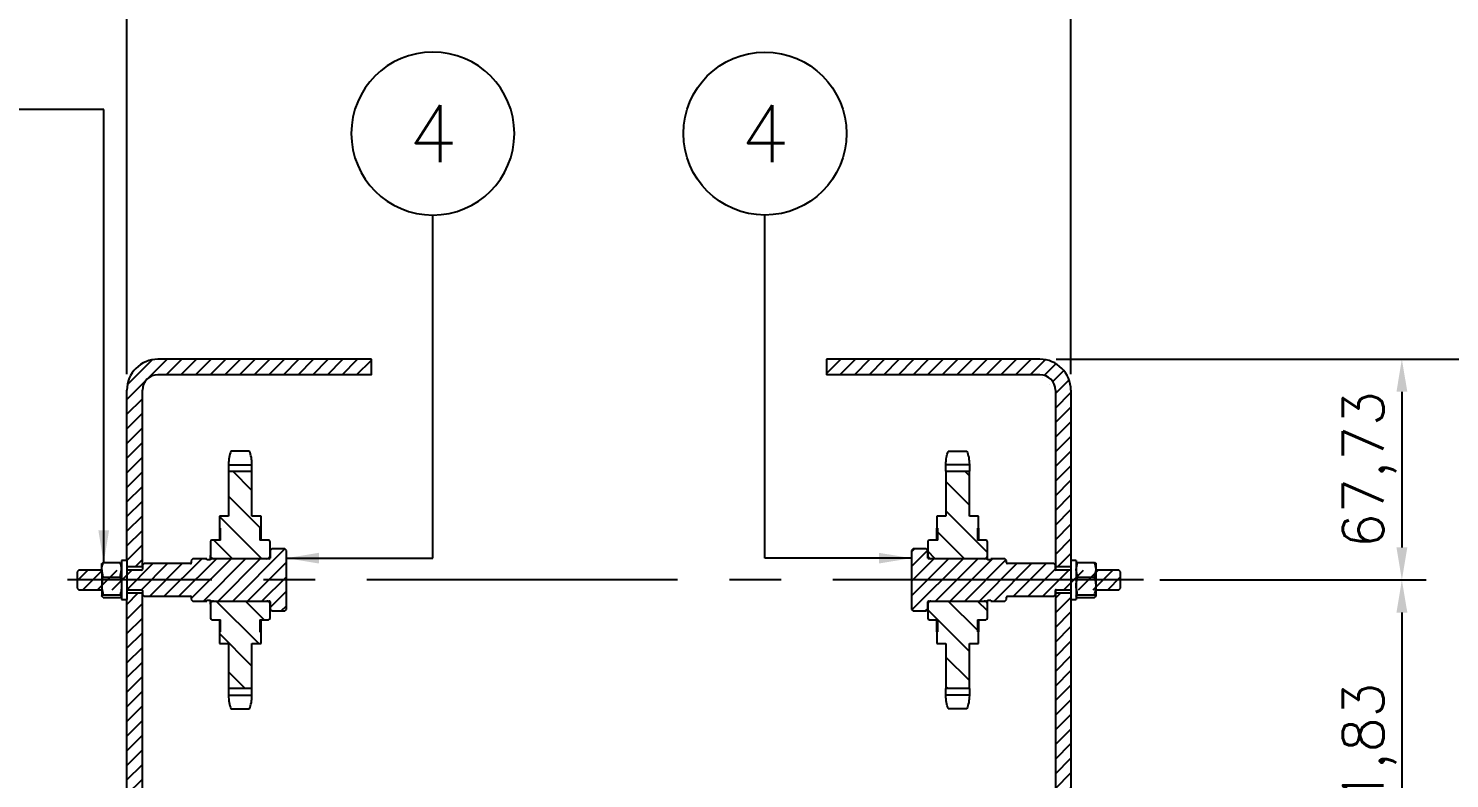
# Model space of a CAD drawing. Header units: metres. Extents: x 0 to 21025, y 0 to 14850.
# Drawn here: x 17461 to 19640, y 12447 to 13598 of the extents above; entities that cross this region are included whole.
import ezdxf
from ezdxf.enums import TextEntityAlignment as Align

# ---------------------------------------------------------------- set-up
doc = ezdxf.new("R2010")
doc.units = ezdxf.units.M
doc.header["$LTSCALE"] = 25
doc.linetypes.add('CENTER2', pattern=[28.575, 19.05, -3.175, 3.175, -3.175])
for name, color, linetype in [('18_COTAS', 7, 'Continuous'), ('GSB', 7, 'Continuous'), ('SC1', 7, 'CENTER2'), ('SDM', 7, 'Continuous'), ('SHA', 7, 'Continuous'), ('SL4', 4, 'Continuous')]:
    doc.layers.add(name, color=color, linetype=linetype)
doc.styles.add('R140', font='simplex.shx', dxfattribs={"height": 3.5})
doc.styles.add('ROMANS', font='ROMANS.SHX')
doc.dimstyles.new('25___1-25', dxfattribs={"dimscale": 25, "dimtxt": 2.5, "dimasz": 2, "dimexe": 1.5, "dimexo": 1, "dimgap": 0.5, "dimtad": 1, "dimzin": 12, "dimtxsty": 'ROMANS', "dimcen": 0, "dimclrd": 256, "dimclre": 256, "dimclrt": 3, "dimazin": 3, "dimtfac": 1, "dimtmove": 0, "dimatfit": 0, "dimfxl": 1, "dimlwd": -1, "dimlwe": -1, "dimarcsym": 0})
doc.dimstyles.new('25___1-5', dxfattribs={"dimscale": 25, "dimtxt": 2.5, "dimasz": 2, "dimexe": 1.5, "dimexo": 1, "dimgap": 0.5, "dimtad": 1, "dimlfac": 0.2, "dimzin": 12, "dimtxsty": 'ROMANS', "dimcen": 0, "dimclrd": 256, "dimclre": 256, "dimclrt": 3, "dimazin": 3, "dimtfac": 1, "dimtmove": 0, "dimatfit": 0, "dimfxl": 1, "dimlwd": -1, "dimlwe": -1, "dimarcsym": 0})
pattern_1 = [(45, (1327.992, 0), (-11.22532, 11.22532), [])]
pattern_2 = [(135, (1327.992, 0), (-22.45064, -22.45064), [])]

# ---------------------------------------------------------------- blocks, each defined once
blk = doc.blocks.new('*D26')
at = {"layer": '18_COTAS', "transparency": 16777216}
for p, q in [((17612.2, 13068.1), (17612.2, 13682.1)), ((19059.9, 13068.1), (19059.9, 13682.1)), ((17662.2, 13644.6), (19009.9, 13644.6))]:
    blk.add_line(p, q, dxfattribs=at)
for points in [[(17662.2, 13653), (17662.2, 13636.3), (17612.2, 13644.6)], [(19009.9, 13653), (19009.9, 13636.3), (19059.9, 13644.6)]]:
    blk.add_solid(points, dxfattribs=at)
at = {"layer": 'Defpoints', "color": 0, "transparency": 16777216}
for p in [(19059.9, 13644.6), (17612.2, 13043.1), (19059.9, 13043.1)]:
    blk.add_point(p, dxfattribs=at)
at = {"layer": '18_COTAS', "color": 3, "transparency": 16777216, "insert": (18336.1, 13694.3), "char_height": 62.5, "attachment_point": 5, "style": 'ROMANS'}
blk.add_mtext('289,53', dxfattribs=at)
blk = doc.blocks.new('*D27')
at = {"layer": '18_COTAS', "transparency": 16777216}
for p, q in [((19037.3, 13090.8), (19909.5, 13090.8)), ((19872, 13040.8), (19872, 11920.8)), ((19021.1, 11870.8), (19909.5, 11870.8))]:
    blk.add_line(p, q, dxfattribs=at)
for points in [[(19863.6, 13040.8), (19880.3, 13040.8), (19872, 13090.8)], [(19863.6, 11920.8), (19880.3, 11920.8), (19872, 11870.8)]]:
    blk.add_solid(points, dxfattribs=at)
at = {"layer": 'Defpoints', "color": 0, "transparency": 16777216}
for p in [(19012.3, 13090.8), (18996.1, 11870.8), (19872, 11870.8)]:
    blk.add_point(p, dxfattribs=at)
at = {"layer": '18_COTAS', "color": 3, "transparency": 16777216, "insert": (19828.2, 12480.8), "char_height": 62.5, "attachment_point": 5, "rotation": 90, "style": 'ROMANS'}
blk.add_mtext('244', dxfattribs=at)
blk = doc.blocks.new('*D28')
at = {"layer": '18_COTAS', "transparency": 16777216}
for p, q in [((19037.3, 13090.8), (19604.8, 13090.8)), ((19567.3, 13040.8), (19567.3, 12802.1)), ((19196.1, 12752.1), (19604.8, 12752.1))]:
    blk.add_line(p, q, dxfattribs=at)
for points in [[(19559, 13040.8), (19575.7, 13040.8), (19567.3, 13090.8)], [(19559, 12802.1), (19575.7, 12802.1), (19567.3, 12752.1)]]:
    blk.add_solid(points, dxfattribs=at)
at = {"layer": 'Defpoints', "color": 0, "transparency": 16777216}
for p in [(19012.3, 13090.8), (19171.1, 12752.1), (19567.3, 12752.1)]:
    blk.add_point(p, dxfattribs=at)
at = {"layer": '18_COTAS', "color": 3, "transparency": 16777216, "insert": (19517.6, 12921.4), "char_height": 62.5, "attachment_point": 5, "rotation": 90, "style": 'ROMANS'}
blk.add_mtext('67,73', dxfattribs=at)
blk = doc.blocks.new('*D29')
at = {"layer": '18_COTAS', "transparency": 16777216}
for p, q in [((19196.1, 12752.1), (19604.8, 12752.1)), ((19567.3, 12702.1), (19567.3, 12193)), ((19196.1, 12143), (19604.8, 12143))]:
    blk.add_line(p, q, dxfattribs=at)
for points in [[(19559, 12702.1), (19575.7, 12702.1), (19567.3, 12752.1)], [(19559, 12193), (19575.7, 12193), (19567.3, 12143)]]:
    blk.add_solid(points, dxfattribs=at)
at = {"layer": 'Defpoints', "color": 0, "transparency": 16777216}
for p in [(19171.1, 12752.1), (19171.1, 12143), (19567.3, 12143)]:
    blk.add_point(p, dxfattribs=at)
at = {"layer": '18_COTAS', "color": 3, "transparency": 16777216, "insert": (19517.6, 12447.5), "char_height": 62.5, "attachment_point": 5, "rotation": 90, "style": 'ROMANS'}
blk.add_mtext('121,83', dxfattribs=at)
blk = doc.blocks.new('INDICACAO_EIXO')
at = {"layer": 'GSB', "color": 3}
blk.add_circle((0, 0), 5, dxfattribs=at)

msp = doc.modelspace()

# ---------------------------------------------------------------- hatches: boundary and pattern name
at = {"layer": 'SHA'}
h = msp.add_hatch(dxfattribs=at)
h.set_pattern_fill('ANSI31', color=256, scale=5, style=0)
h.set_pattern_definition(pattern_1)
edge = h.paths.add_edge_path(flags=0)
edge.add_line((17659.853, 13066.941), (17987.228, 13066.941))
edge.add_line((17987.228, 13066.941), (17987.228, 13090.753))
edge.add_line((17987.228, 13090.753), (17659.853, 13090.753))
edge.add_arc((17659.853, 13043.128), 47.625, 90, 180)
edge.add_line((17612.228, 13043.128), (17612.228, 12772.103))
edge.add_line((17612.228, 12772.103), (17636.041, 12772.103))
edge.add_line((17636.041, 12772.103), (17636.041, 13043.128))
edge.add_arc((17659.853, 13043.128), 23.812, 90, 180, ccw=False)
h = msp.add_hatch(dxfattribs=at)
h.set_pattern_fill('ANSI31', color=256, scale=5, style=0)
h.set_pattern_definition(pattern_1)
edge = h.paths.add_edge_path(flags=0)
edge.add_line((19012.253, 13090.753), (18684.878, 13090.753))
edge.add_line((18684.878, 13090.753), (18684.878, 13066.941))
edge.add_line((18684.878, 13066.941), (19012.253, 13066.941))
edge.add_arc((19012.253, 13043.128), 23.812, 0, 90, ccw=False)
edge.add_line((19036.066, 13043.128), (19036.066, 12772.103))
edge.add_line((19036.066, 12772.103), (19059.878, 12772.103))
edge.add_line((19059.878, 12772.103), (19059.878, 13043.128))
edge.add_arc((19012.253, 13043.128), 47.625, 0, 90)
h = msp.add_hatch(dxfattribs=at)
h.set_pattern_fill('ANSI31', color=256, scale=10, angle=90, style=0)
h.set_pattern_definition(pattern_2)
edge = h.paths.add_edge_path(flags=0)
edge.add_line((17754.178, 12831.501), (17755.772, 12831.501))
edge.add_line((17755.772, 12831.501), (17755.772, 12813.178))
edge.add_line((17755.772, 12813.178), (17742.771, 12813.178))
edge.add_arc((17742.771, 12810.735), 2.443, 90, 180)
edge.add_line((17740.328, 12810.735), (17740.328, 12789.364))
edge.add_arc((17745.214, 12789.364), 4.886, 180, 270)
edge.add_line((17745.214, 12784.478), (17826.892, 12784.478))
edge.add_arc((17826.892, 12789.364), 4.886, 270, 360)
edge.add_line((17831.778, 12789.364), (17831.778, 12810.735))
edge.add_arc((17829.335, 12810.735), 2.443, 0, 90)
edge.add_line((17829.335, 12813.178), (17816.335, 12813.178))
edge.add_line((17816.335, 12813.178), (17816.335, 12831.501))
edge.add_line((17816.335, 12831.501), (17817.928, 12831.501))
edge.add_line((17817.928, 12831.501), (17817.928, 12849.823))
edge.add_line((17817.928, 12849.823), (17804.078, 12849.823))
edge.add_line((17804.078, 12849.823), (17804.078, 12918.897))
edge.add_line((17804.078, 12918.897), (17768.028, 12918.897))
edge.add_line((17768.028, 12918.897), (17768.028, 12849.823))
edge.add_line((17768.028, 12849.823), (17754.178, 12849.823))
edge.add_line((17754.178, 12849.823), (17754.178, 12831.501))
h = msp.add_hatch(dxfattribs=at)
h.set_pattern_fill('ANSI31', color=256, scale=10, angle=90, style=0)
h.set_pattern_definition(pattern_2)
edge = h.paths.add_edge_path(flags=0)
edge.add_line((18916.335, 12831.501), (18917.928, 12831.501))
edge.add_line((18917.928, 12831.501), (18917.928, 12849.823))
edge.add_line((18917.928, 12849.823), (18904.078, 12849.823))
edge.add_line((18904.078, 12849.823), (18904.078, 12918.897))
edge.add_line((18904.078, 12918.897), (18868.028, 12918.897))
edge.add_line((18868.028, 12918.897), (18868.028, 12849.823))
edge.add_line((18868.028, 12849.823), (18854.178, 12849.823))
edge.add_line((18854.178, 12849.823), (18854.178, 12831.501))
edge.add_line((18854.178, 12831.501), (18855.772, 12831.501))
edge.add_line((18855.772, 12831.501), (18855.772, 12813.178))
edge.add_line((18855.772, 12813.178), (18842.771, 12813.178))
edge.add_arc((18842.771, 12810.735), 2.443, 90, 180)
edge.add_line((18840.328, 12810.735), (18840.328, 12789.364))
edge.add_arc((18845.214, 12789.364), 4.886, 180, 270)
edge.add_line((18845.214, 12784.478), (18926.892, 12784.478))
edge.add_arc((18926.892, 12789.364), 4.886, 270, 360)
edge.add_line((18931.778, 12789.364), (18931.778, 12810.735))
edge.add_arc((18929.335, 12810.735), 2.443, 0, 90)
edge.add_line((18929.335, 12813.178), (18916.335, 12813.178))
edge.add_line((18916.335, 12813.178), (18916.335, 12831.501))
h = msp.add_hatch(dxfattribs=at)
h.set_pattern_fill('ANSI31', color=256, scale=5, style=0)
h.set_pattern_definition(pattern_1)
edge = h.paths.add_edge_path(flags=0)
edge.add_line((17636.053, 12729.603), (17638.553, 12727.103))
edge.add_line((17638.553, 12727.103), (17709.803, 12727.103))
edge.add_arc((17709.803, 12725.853), 1.25, 0, 90, ccw=False)
edge.add_line((17711.053, 12725.853), (17711.053, 12722.228))
edge.add_line((17711.053, 12722.228), (17713.553, 12719.728))
edge.add_line((17713.553, 12719.728), (17734.828, 12719.728))
edge.add_line((17734.828, 12719.728), (17734.828, 12721.103))
edge.add_line((17734.828, 12721.103), (17740.328, 12721.103))
edge.add_line((17740.328, 12721.103), (17740.328, 12719.728))
edge.add_line((17740.328, 12719.728), (17830.528, 12719.728))
edge.add_arc((17830.528, 12718.478), 1.25, 0, 90, ccw=False)
edge.add_line((17831.778, 12718.478), (17831.778, 12706.978))
edge.add_line((17831.778, 12706.978), (17834.278, 12704.478))
edge.add_line((17834.278, 12704.478), (17854.278, 12704.478))
edge.add_line((17854.278, 12704.478), (17856.778, 12706.978))
edge.add_line((17856.778, 12706.978), (17856.778, 12797.228))
edge.add_line((17856.778, 12797.228), (17854.278, 12799.728))
edge.add_line((17854.278, 12799.728), (17834.278, 12799.728))
edge.add_line((17834.278, 12799.728), (17831.778, 12797.228))
edge.add_line((17831.778, 12797.228), (17831.778, 12785.728))
edge.add_arc((17830.528, 12785.728), 1.25, 270, 360, ccw=False)
edge.add_line((17830.528, 12784.478), (17740.328, 12784.478))
edge.add_line((17740.328, 12784.478), (17740.328, 12783.103))
edge.add_line((17740.328, 12783.103), (17734.828, 12783.103))
edge.add_line((17734.828, 12783.103), (17734.828, 12784.478))
edge.add_line((17734.828, 12784.478), (17713.553, 12784.478))
edge.add_line((17713.553, 12784.478), (17711.053, 12781.978))
edge.add_line((17711.053, 12781.978), (17711.053, 12778.353))
edge.add_arc((17709.803, 12778.353), 1.25, 270, 360, ccw=False)
edge.add_line((17709.803, 12777.103), (17638.553, 12777.103))
edge.add_line((17638.553, 12777.103), (17636.053, 12774.603))
edge.add_line((17636.053, 12774.603), (17636.053, 12768.353))
edge.add_arc((17634.803, 12768.353), 1.25, 270, 360, ccw=False)
edge.add_line((17634.803, 12767.103), (17538.553, 12767.103))
edge.add_line((17538.553, 12767.103), (17536.053, 12764.603))
edge.add_line((17536.053, 12764.603), (17536.053, 12739.603))
edge.add_line((17536.053, 12739.603), (17538.553, 12737.103))
edge.add_line((17538.553, 12737.103), (17634.803, 12737.103))
edge.add_arc((17634.803, 12735.853), 1.25, 0, 90, ccw=False)
edge.add_line((17636.053, 12735.853), (17636.053, 12729.603))
h = msp.add_hatch(dxfattribs=at)
h.set_pattern_fill('ANSI31', color=256, scale=5, style=0)
h.set_pattern_definition(pattern_1)
edge = h.paths.add_edge_path(flags=0)
edge.add_line((19036.053, 12774.603), (19033.553, 12777.103))
edge.add_line((19033.553, 12777.103), (18962.303, 12777.103))
edge.add_arc((18962.303, 12778.353), 1.25, 180, 270, ccw=False)
edge.add_line((18961.053, 12778.353), (18961.053, 12781.978))
edge.add_line((18961.053, 12781.978), (18958.553, 12784.478))
edge.add_line((18958.553, 12784.478), (18937.278, 12784.478))
edge.add_line((18937.278, 12784.478), (18937.278, 12783.103))
edge.add_line((18937.278, 12783.103), (18931.778, 12783.103))
edge.add_line((18931.778, 12783.103), (18931.778, 12784.478))
edge.add_line((18931.778, 12784.478), (18841.578, 12784.478))
edge.add_arc((18841.578, 12785.728), 1.25, 180, 270, ccw=False)
edge.add_line((18840.328, 12785.728), (18840.328, 12797.228))
edge.add_line((18840.328, 12797.228), (18837.828, 12799.728))
edge.add_line((18837.828, 12799.728), (18817.828, 12799.728))
edge.add_line((18817.828, 12799.728), (18815.328, 12797.228))
edge.add_line((18815.328, 12797.228), (18815.328, 12706.978))
edge.add_line((18815.328, 12706.978), (18817.828, 12704.478))
edge.add_line((18817.828, 12704.478), (18837.828, 12704.478))
edge.add_line((18837.828, 12704.478), (18840.328, 12706.978))
edge.add_line((18840.328, 12706.978), (18840.328, 12718.478))
edge.add_arc((18841.578, 12718.478), 1.25, 90, 180, ccw=False)
edge.add_line((18841.578, 12719.728), (18931.778, 12719.728))
edge.add_line((18931.778, 12719.728), (18931.778, 12721.103))
edge.add_line((18931.778, 12721.103), (18937.278, 12721.103))
edge.add_line((18937.278, 12721.103), (18937.278, 12719.728))
edge.add_line((18937.278, 12719.728), (18958.553, 12719.728))
edge.add_line((18958.553, 12719.728), (18961.053, 12722.228))
edge.add_line((18961.053, 12722.228), (18961.053, 12725.853))
edge.add_arc((18962.303, 12725.853), 1.25, 90, 180, ccw=False)
edge.add_line((18962.303, 12727.103), (19033.553, 12727.103))
edge.add_line((19033.553, 12727.103), (19036.053, 12729.603))
edge.add_line((19036.053, 12729.603), (19036.053, 12735.853))
edge.add_arc((19037.303, 12735.853), 1.25, 90, 180, ccw=False)
edge.add_line((19037.303, 12737.103), (19133.553, 12737.103))
edge.add_line((19133.553, 12737.103), (19136.053, 12739.603))
edge.add_line((19136.053, 12739.603), (19136.053, 12764.603))
edge.add_line((19136.053, 12764.603), (19133.553, 12767.103))
edge.add_line((19133.553, 12767.103), (19037.303, 12767.103))
edge.add_arc((19037.303, 12768.353), 1.25, 180, 270, ccw=False)
edge.add_line((19036.053, 12768.353), (19036.053, 12774.603))
h = msp.add_hatch(dxfattribs=at)
h.set_pattern_fill('ANSI31', color=256, scale=5, style=0)
h.set_pattern_definition(pattern_1)
h.paths.add_polyline_path([(17636.041, 12732.103), (17612.228, 12732.103), (17612.228, 12162.953), (17636.041, 12162.953)], flags=0)
h = msp.add_hatch(dxfattribs=at)
h.set_pattern_fill('ANSI31', color=256, scale=5, style=0)
h.set_pattern_definition(pattern_1)
h.paths.add_polyline_path([(19059.878, 12732.103), (19036.066, 12732.103), (19036.066, 12162.953), (19059.878, 12162.953)], flags=0)
h = msp.add_hatch(dxfattribs=at)
h.set_pattern_fill('ANSI31', color=256, scale=10, angle=90, style=0)
h.set_pattern_definition(pattern_2)
edge = h.paths.add_edge_path(flags=0)
edge.add_line((17816.335, 12672.706), (17816.335, 12691.028))
edge.add_line((17816.335, 12691.028), (17829.335, 12691.028))
edge.add_arc((17829.335, 12693.471), 2.443, 270, 360)
edge.add_line((17831.778, 12693.471), (17831.778, 12714.842))
edge.add_arc((17826.892, 12714.842), 4.886, 0, 90)
edge.add_line((17826.892, 12719.728), (17745.214, 12719.728))
edge.add_arc((17745.214, 12714.842), 4.886, 90, 180)
edge.add_line((17740.328, 12714.842), (17740.328, 12693.471))
edge.add_arc((17742.771, 12693.471), 2.443, 180, 270)
edge.add_line((17742.771, 12691.028), (17755.772, 12691.028))
edge.add_line((17755.772, 12691.028), (17755.772, 12672.706))
edge.add_line((17755.772, 12672.706), (17754.178, 12672.706))
edge.add_line((17754.178, 12672.706), (17754.178, 12654.383))
edge.add_line((17754.178, 12654.383), (17768.028, 12654.383))
edge.add_line((17768.028, 12654.383), (17768.028, 12585.309))
edge.add_line((17768.028, 12585.309), (17804.078, 12585.309))
edge.add_line((17804.078, 12585.309), (17804.078, 12654.383))
edge.add_line((17804.078, 12654.383), (17817.928, 12654.383))
edge.add_line((17817.928, 12654.383), (17817.928, 12672.706))
edge.add_line((17817.928, 12672.706), (17816.335, 12672.706))
h = msp.add_hatch(dxfattribs=at)
h.set_pattern_fill('ANSI31', color=256, scale=10, angle=90, style=0)
h.set_pattern_definition(pattern_2)
edge = h.paths.add_edge_path(flags=0)
edge.add_arc((18842.771, 12693.471), 2.443, 180, 270)
edge.add_line((18842.771, 12691.028), (18855.772, 12691.028))
edge.add_line((18855.772, 12691.028), (18855.772, 12672.706))
edge.add_line((18855.772, 12672.706), (18854.178, 12672.706))
edge.add_line((18854.178, 12672.706), (18854.178, 12654.383))
edge.add_line((18854.178, 12654.383), (18868.028, 12654.383))
edge.add_line((18868.028, 12654.383), (18868.028, 12585.309))
edge.add_line((18868.028, 12585.309), (18904.078, 12585.309))
edge.add_line((18904.078, 12585.309), (18904.078, 12654.383))
edge.add_line((18904.078, 12654.383), (18917.928, 12654.383))
edge.add_line((18917.928, 12654.383), (18917.928, 12672.706))
edge.add_line((18917.928, 12672.706), (18916.335, 12672.706))
edge.add_line((18916.335, 12672.706), (18916.335, 12691.028))
edge.add_line((18916.335, 12691.028), (18929.335, 12691.028))
edge.add_arc((18929.335, 12693.471), 2.443, 270, 360)
edge.add_line((18931.778, 12693.471), (18931.778, 12714.842))
edge.add_arc((18926.892, 12714.842), 4.886, 0, 90)
edge.add_line((18926.892, 12719.728), (18845.214, 12719.728))
edge.add_arc((18845.214, 12714.842), 4.886, 90, 180)
edge.add_line((18840.328, 12714.842), (18840.328, 12693.471))

# ---------------------------------------------------------------- linework, layer by layer
at = {"layer": 'SC1'}
msp.add_line((19171.053, 12752.103), (17521.053, 12752.103), dxfattribs=at)
at = {"layer": 'SL4'}
for p, q in [((17987.228, 13090.753), (17659.853, 13090.753)), ((17987.228, 13066.941), (17987.228, 13090.753)), ((18684.878, 13090.753), (18684.878, 13066.941)), ((19012.253, 13090.753), (18684.878, 13090.753)), ((17987.228, 13066.941), (17659.853, 13066.941)), ((19012.253, 13066.941), (18684.878, 13066.941)), ((17612.228, 12782.103), (17612.228, 13043.128)), ((17636.041, 12772.103), (17636.041, 13043.128)), ((19036.066, 13043.128), (19036.066, 12772.103)), ((19059.878, 13043.128), (19059.878, 12782.103)), ((17800.269, 12949.844), (17771.838, 12949.844)), ((18871.838, 12949.844), (18900.269, 12949.844)), ((17768.028, 12929.49), (17768.028, 12928.892)), ((17768.028, 12928.892), (17804.078, 12928.892)), ((17768.028, 12928.892), (17768.028, 12918.897)), ((17804.078, 12928.892), (17804.078, 12929.49)), ((17804.078, 12918.897), (17804.078, 12928.892)), ((18868.028, 12928.892), (18868.028, 12929.49)), ((18904.078, 12928.892), (18868.028, 12928.892)), ((18868.028, 12918.897), (18868.028, 12928.892)), ((18904.078, 12929.49), (18904.078, 12928.892)), ((18904.078, 12928.892), (18904.078, 12918.897)), ((17768.028, 12918.897), (17768.028, 12849.823)), ((17768.028, 12918.897), (17804.078, 12918.897)), ((17804.078, 12849.823), (17804.078, 12918.897)), ((18868.028, 12918.897), (18868.028, 12849.823)), ((18868.028, 12918.897), (18904.078, 12918.897)), ((18904.078, 12849.823), (18904.078, 12918.897)), ((17754.178, 12849.823), (17754.178, 12831.501)), ((17768.028, 12849.823), (17754.178, 12849.823)), ((17817.928, 12849.823), (17804.078, 12849.823)), ((17817.928, 12831.501), (17817.928, 12849.823)), ((18854.178, 12849.823), (18854.178, 12831.501)), ((18868.028, 12849.823), (18854.178, 12849.823)), ((18917.928, 12849.823), (18904.078, 12849.823)), ((18917.928, 12831.501), (18917.928, 12849.823)), ((17755.772, 12831.501), (17754.178, 12831.501)), ((17754.178, 12831.501), (17754.178, 12813.178)), ((17755.772, 12813.178), (17755.772, 12831.501)), ((17817.928, 12831.501), (17816.335, 12831.501)), ((17816.335, 12831.501), (17816.335, 12813.178)), ((17817.928, 12813.178), (17817.928, 12831.501)), ((18855.772, 12831.501), (18854.178, 12831.501)), ((18854.178, 12813.178), (18854.178, 12831.501)), ((18855.772, 12813.178), (18855.772, 12831.501)), ((18916.335, 12831.501), (18916.335, 12813.178)), ((18917.928, 12831.501), (18916.335, 12831.501)), ((18917.928, 12831.501), (18917.928, 12813.178)), ((17740.328, 12810.735), (17740.328, 12789.364)), ((17755.772, 12813.178), (17742.771, 12813.178)), ((17829.335, 12813.178), (17816.335, 12813.178)), ((17831.778, 12789.364), (17831.778, 12810.735)), ((17834.278, 12799.728), (17831.778, 12797.228)), ((17831.778, 12797.228), (17831.778, 12785.728)), ((17854.278, 12799.728), (17834.278, 12799.728)), ((17856.778, 12797.228), (17854.278, 12799.728)), ((17856.778, 12706.978), (17856.778, 12797.228)), ((18817.828, 12799.728), (18815.328, 12797.228)), ((18815.328, 12797.228), (18815.328, 12706.978)), ((18837.828, 12799.728), (18817.828, 12799.728)), ((18840.328, 12797.228), (18837.828, 12799.728)), ((18840.328, 12810.735), (18840.328, 12789.364)), ((18840.328, 12785.728), (18840.328, 12797.228)), ((18855.772, 12813.178), (18842.771, 12813.178)), ((18929.335, 12813.178), (18916.335, 12813.178)), ((18931.778, 12789.364), (18931.778, 12810.735)), ((17575.961, 12778.909), (17573.728, 12776.847)), ((17573.728, 12767.568), (17573.728, 12777.101)), ((17575.961, 12778.909), (17601.995, 12778.909)), ((17601.995, 12778.909), (17604.228, 12776.847)), ((17612.228, 12782.103), (17604.228, 12782.103)), ((17604.228, 12782.103), (17604.228, 12740.968)), ((17612.228, 12782.103), (17612.228, 12740.968)), ((17636.041, 12772.103), (17612.228, 12772.103)), ((17636.041, 12772.103), (17636.041, 12768.177)), ((17638.553, 12777.103), (17636.053, 12774.603)), ((17636.053, 12774.603), (17636.053, 12768.353)), ((17709.803, 12777.103), (17638.553, 12777.103)), ((17713.553, 12784.478), (17711.053, 12781.978)), ((17711.053, 12781.978), (17711.053, 12778.353)), ((17734.828, 12784.478), (17713.553, 12784.478)), ((17734.828, 12783.103), (17734.828, 12784.478)), ((17740.328, 12783.103), (17734.828, 12783.103)), ((17740.328, 12784.478), (17740.328, 12789.364)), ((17830.528, 12784.478), (17740.328, 12784.478)), ((17740.328, 12784.478), (17740.328, 12783.103)), ((17826.892, 12784.478), (17745.214, 12784.478)), ((18931.778, 12784.478), (18841.578, 12784.478)), ((18926.892, 12784.478), (18845.214, 12784.478)), ((18931.778, 12784.478), (18931.778, 12789.364)), ((18931.778, 12783.103), (18931.778, 12784.478)), ((18937.278, 12783.103), (18931.778, 12783.103)), ((18937.278, 12784.478), (18937.278, 12783.103)), ((18958.553, 12784.478), (18937.278, 12784.478)), ((18961.053, 12781.978), (18958.553, 12784.478)), ((18961.053, 12778.353), (18961.053, 12781.978)), ((19033.553, 12777.103), (18962.303, 12777.103)), ((19036.053, 12774.603), (19033.553, 12777.103)), ((19036.053, 12768.353), (19036.053, 12774.603)), ((19059.878, 12772.103), (19036.066, 12772.103)), ((19036.066, 12772.103), (19036.066, 12768.177)), ((19067.878, 12782.103), (19059.878, 12782.103)), ((19059.878, 12782.103), (19059.878, 12722.103)), ((19067.878, 12782.103), (19067.878, 12722.103)), ((19070.111, 12778.909), (19067.878, 12776.847)), ((19070.111, 12778.909), (19096.145, 12778.909)), ((19096.145, 12778.909), (19098.378, 12776.847)), ((19098.378, 12767.568), (19098.378, 12777.101)), ((17538.553, 12767.103), (17536.053, 12764.603)), ((17536.053, 12764.603), (17536.053, 12739.603)), ((17573.728, 12767.103), (17538.553, 12767.103)), ((17575.961, 12756.227), (17573.728, 12767.568)), ((17573.728, 12767.568), (17573.728, 12742.824)), ((17575.961, 12756.227), (17601.995, 12756.227)), ((17601.995, 12756.227), (17604.228, 12767.568)), ((17634.803, 12767.103), (17612.228, 12767.103)), ((19059.878, 12767.103), (19037.303, 12767.103)), ((19070.111, 12756.227), (19067.878, 12767.568)), ((19070.111, 12756.227), (19096.145, 12756.227)), ((19096.145, 12756.227), (19098.378, 12767.568)), ((19098.378, 12742.824), (19098.378, 12767.568)), ((19133.553, 12767.103), (19098.378, 12767.103)), ((19136.053, 12764.603), (19133.553, 12767.103)), ((19136.053, 12739.603), (19136.053, 12764.603)), ((17536.053, 12739.603), (17538.553, 12737.103)), ((17538.553, 12737.103), (17573.728, 12737.103)), ((17573.728, 12742.824), (17573.728, 12727.359)), ((17575.961, 12725.297), (17573.728, 12727.359)), ((17575.961, 12729.421), (17601.995, 12729.421)), ((17601.995, 12725.297), (17604.228, 12727.359)), ((17604.228, 12740.968), (17604.228, 12722.103)), ((17612.228, 12740.968), (17612.228, 12722.103)), ((17612.228, 12737.103), (17634.803, 12737.103)), ((17612.228, 12732.103), (17636.041, 12732.103)), ((17636.041, 12736.029), (17636.041, 12732.103)), ((17636.041, 12162.953), (17636.041, 12732.103)), ((17636.053, 12735.853), (17636.053, 12729.603)), ((17636.053, 12729.603), (17638.553, 12727.103)), ((17638.553, 12727.103), (17709.803, 12727.103)), ((18962.303, 12727.103), (19033.553, 12727.103)), ((19033.553, 12727.103), (19036.053, 12729.603)), ((19036.053, 12729.603), (19036.053, 12735.853)), ((19036.066, 12736.029), (19036.066, 12732.103)), ((19036.066, 12732.103), (19059.878, 12732.103)), ((19036.066, 12732.103), (19036.066, 12162.953)), ((19037.303, 12737.103), (19059.878, 12737.103)), ((19070.111, 12725.297), (19067.878, 12727.359)), ((19070.111, 12729.421), (19096.145, 12729.421)), ((19096.145, 12725.297), (19098.378, 12727.359)), ((19098.378, 12727.359), (19098.378, 12742.824)), ((19098.378, 12737.103), (19133.553, 12737.103)), ((19133.553, 12737.103), (19136.053, 12739.603)), ((17575.961, 12725.297), (17601.995, 12725.297)), ((17604.228, 12722.103), (17612.228, 12722.103)), ((17612.228, 12172.953), (17612.228, 12722.103)), ((17711.053, 12725.853), (17711.053, 12722.228)), ((17711.053, 12722.228), (17713.553, 12719.728)), ((17713.553, 12719.728), (17734.828, 12719.728)), ((17734.828, 12721.103), (17740.328, 12721.103)), ((17734.828, 12719.728), (17734.828, 12721.103)), ((17740.328, 12721.103), (17740.328, 12719.728)), ((17740.328, 12714.842), (17740.328, 12719.728)), ((17740.328, 12719.728), (17830.528, 12719.728)), ((17740.328, 12714.842), (17740.328, 12693.471)), ((17745.214, 12719.728), (17826.892, 12719.728)), ((17831.778, 12718.478), (17831.778, 12706.978)), ((17831.778, 12693.471), (17831.778, 12714.842)), ((17831.778, 12706.978), (17834.278, 12704.478)), ((17854.278, 12704.478), (17856.778, 12706.978)), ((18815.328, 12706.978), (18817.828, 12704.478)), ((18837.828, 12704.478), (18840.328, 12706.978)), ((18840.328, 12706.978), (18840.328, 12718.478)), ((18840.328, 12714.842), (18840.328, 12693.471)), ((18841.578, 12719.728), (18931.778, 12719.728)), ((18845.214, 12719.728), (18926.892, 12719.728)), ((18931.778, 12721.103), (18937.278, 12721.103)), ((18931.778, 12719.728), (18931.778, 12721.103)), ((18931.778, 12714.842), (18931.778, 12719.728)), ((18931.778, 12693.471), (18931.778, 12714.842)), ((18937.278, 12721.103), (18937.278, 12719.728)), ((18937.278, 12719.728), (18958.553, 12719.728)), ((18958.553, 12719.728), (18961.053, 12722.228)), ((18961.053, 12722.228), (18961.053, 12725.853)), ((19059.878, 12722.103), (19067.878, 12722.103)), ((19059.878, 12722.103), (19059.878, 12172.953)), ((19070.111, 12725.297), (19096.145, 12725.297)), ((17742.771, 12691.028), (17755.772, 12691.028)), ((17754.178, 12691.028), (17754.178, 12672.706)), ((17755.772, 12672.706), (17755.772, 12691.028)), ((17816.335, 12691.028), (17829.335, 12691.028)), ((17816.335, 12691.028), (17816.335, 12672.706)), ((17817.928, 12672.706), (17817.928, 12691.028)), ((17834.278, 12704.478), (17854.278, 12704.478)), ((18817.828, 12704.478), (18837.828, 12704.478)), ((18842.771, 12691.028), (18855.772, 12691.028)), ((18854.178, 12672.706), (18854.178, 12691.028)), ((18855.772, 12672.706), (18855.772, 12691.028)), ((18916.335, 12691.028), (18929.335, 12691.028)), ((18916.335, 12691.028), (18916.335, 12672.706)), ((18917.928, 12691.028), (18917.928, 12672.706)), ((17754.178, 12672.706), (17754.178, 12654.383)), ((17754.178, 12672.706), (17755.772, 12672.706)), ((17816.335, 12672.706), (17817.928, 12672.706)), ((17817.928, 12654.383), (17817.928, 12672.706)), ((18854.178, 12672.706), (18854.178, 12654.383)), ((18854.178, 12672.706), (18855.772, 12672.706)), ((18916.335, 12672.706), (18917.928, 12672.706)), ((18917.928, 12654.383), (18917.928, 12672.706)), ((17754.178, 12654.383), (17768.028, 12654.383)), ((17768.028, 12654.383), (17768.028, 12585.309)), ((17804.078, 12654.383), (17817.928, 12654.383)), ((17804.078, 12585.309), (17804.078, 12654.383)), ((18854.178, 12654.383), (18868.028, 12654.383)), ((18868.028, 12654.383), (18868.028, 12585.309)), ((18904.078, 12654.383), (18917.928, 12654.383)), ((18904.078, 12585.309), (18904.078, 12654.383)), ((17804.078, 12585.309), (17768.028, 12585.309)), ((17768.028, 12585.309), (17768.028, 12575.314)), ((17768.028, 12575.314), (17804.078, 12575.314)), ((17768.028, 12575.314), (17768.028, 12574.717)), ((17804.078, 12575.314), (17804.078, 12585.309)), ((17804.078, 12574.717), (17804.078, 12575.314)), ((18904.078, 12585.309), (18868.028, 12585.309)), ((18868.028, 12575.314), (18868.028, 12585.309)), ((18904.078, 12575.314), (18868.028, 12575.314)), ((18868.028, 12574.717), (18868.028, 12575.314)), ((18904.078, 12585.309), (18904.078, 12575.314)), ((18904.078, 12575.314), (18904.078, 12574.717)), ((17771.838, 12554.362), (17800.269, 12554.362)), ((18900.269, 12554.362), (18871.838, 12554.362))]:
    msp.add_line(p, q, dxfattribs=at)
for centre, radius, start, end in [((17659.853, 13043.128), 47.625, 90, 180), ((19012.253, 13043.128), 47.625, 0, 90), ((17659.853, 13043.128), 23.812, 90, 180), ((19012.253, 13043.128), 23.812, 0, 90), ((17742.771, 12810.735), 2.443, 90, 180), ((17829.335, 12810.735), 2.443, 0, 90), ((18842.771, 12810.735), 2.443, 90, 180), ((18929.335, 12810.735), 2.443, 0, 90), ((17709.803, 12778.353), 1.25, 270, 0), ((17745.214, 12789.364), 4.886, 180, 270), ((17826.892, 12789.364), 4.886, 270, 0), ((17830.528, 12785.728), 1.25, 270, 0), ((18845.214, 12789.364), 4.886, 180, 270), ((18841.578, 12785.728), 1.25, 180, 270), ((18926.892, 12789.364), 4.886, 270, 0), ((18962.303, 12778.353), 1.25, 180, 270), ((17634.803, 12768.353), 1.25, 270, 0), ((19037.303, 12768.353), 1.25, 180, 270), ((17634.803, 12735.853), 1.25, 0, 90), ((17709.803, 12725.853), 1.25, 0, 90), ((18962.303, 12725.853), 1.25, 90, 180), ((19037.303, 12735.853), 1.25, 90, 180), ((17745.214, 12714.842), 4.886, 90, 180), ((17826.892, 12714.842), 4.886, 0, 90), ((17830.528, 12718.478), 1.25, 0, 90), ((18845.214, 12714.842), 4.886, 90, 180), ((18841.578, 12718.478), 1.25, 90, 180), ((18926.892, 12714.842), 4.886, 0, 90), ((17742.771, 12693.471), 2.443, 180, 270), ((17829.335, 12693.471), 2.443, 270, 0), ((18842.771, 12693.471), 2.443, 180, 270), ((18929.335, 12693.471), 2.443, 270, 0)]:
    msp.add_arc(centre, radius, start, end, dxfattribs=at)
for points, knots in [([(17771.838, 12949.844), (17770.727, 12946.662), (17768.571, 12940.486), (17768.205, 12933.08), (17768.028, 12929.49)], [0, 0, 0, 0, 0.51525749, 1, 1, 1, 1]), ([(17804.078, 12929.49), (17803.901, 12933.079), (17803.536, 12940.485), (17801.38, 12946.662), (17800.269, 12949.844)], [0, 0, 0, 0, 0.48473516, 1, 1, 1, 1]), ([(18868.028, 12929.49), (18868.217, 12933.187), (18868.594, 12940.589), (18870.756, 12946.757), (18871.838, 12949.844)], [0, 0, 0, 0, 0.49941855, 1, 1, 1, 1]), ([(18900.269, 12949.844), (18901.35, 12946.759), (18903.512, 12940.592), (18903.89, 12933.189), (18904.078, 12929.49)], [0, 0, 0, 0, 0.50026091, 1, 1, 1, 1]), ([(17573.728, 12767.568), (17573.731, 12767.837), (17573.762, 12771.666), (17574.902, 12775.419), (17575.961, 12778.909)], [0, 0, 0, 0, 0.07020058, 1, 1, 1, 1]), ([(17604.228, 12767.568), (17604.226, 12767.837), (17604.194, 12771.666), (17603.055, 12775.419), (17601.995, 12778.909)], [0, 0, 0, 0, 0.07020058, 1, 1, 1, 1]), ([(19067.878, 12767.568), (19067.881, 12767.837), (19067.912, 12771.666), (19069.052, 12775.419), (19070.111, 12778.909)], [0, 0, 0, 0, 0.07020058, 1, 1, 1, 1]), ([(19098.378, 12767.568), (19098.376, 12767.837), (19098.344, 12771.666), (19097.205, 12775.419), (19096.145, 12778.909)], [0, 0, 0, 0, 0.07020058, 1, 1, 1, 1]), ([(17575.961, 12756.227), (17575.624, 12755.102), (17574.315, 12750.733), (17573.978, 12746.194), (17573.728, 12742.824)], [0, 0, 0, 0, 0.25755135, 1, 1, 1, 1]), ([(17601.995, 12756.227), (17602.332, 12755.102), (17603.641, 12750.733), (17603.978, 12746.194), (17604.228, 12742.824)], [0, 0, 0, 0, 0.25755135, 1, 1, 1, 1]), ([(19067.878, 12742.824), (19067.911, 12744.043), (19068.035, 12748.58), (19069.234, 12752.997), (19070.111, 12756.227)], [0, 0, 0, 0, 0.26863361, 1, 1, 1, 1]), ([(19098.378, 12742.824), (19098.345, 12744.043), (19098.222, 12748.58), (19097.022, 12752.997), (19096.145, 12756.227)], [0, 0, 0, 0, 0.26863361, 1, 1, 1, 1]), ([(17573.728, 12742.824), (17573.761, 12741.606), (17573.885, 12737.069), (17575.084, 12732.652), (17575.961, 12729.421)], [0, 0, 0, 0, 0.26863361, 1, 1, 1, 1]), ([(17573.728, 12727.359), (17573.731, 12727.408), (17573.762, 12728.105), (17574.902, 12728.787), (17575.961, 12729.421)], [0, 0, 0, 0, 0.07020058, 1, 1, 1, 1]), ([(17604.228, 12742.824), (17604.195, 12741.606), (17604.072, 12737.069), (17602.872, 12732.652), (17601.995, 12729.421)], [0, 0, 0, 0, 0.26863361, 1, 1, 1, 1]), ([(17604.228, 12727.359), (17604.226, 12727.408), (17604.194, 12728.105), (17603.055, 12728.787), (17601.995, 12729.421)], [0, 0, 0, 0, 0.07020058, 1, 1, 1, 1]), ([(19070.111, 12729.421), (19069.774, 12730.547), (19068.465, 12734.915), (19068.128, 12739.454), (19067.878, 12742.824)], [0, 0, 0, 0, 0.25755135, 1, 1, 1, 1]), ([(19067.878, 12727.359), (19067.881, 12727.408), (19067.912, 12728.105), (19069.052, 12728.787), (19070.111, 12729.421)], [0, 0, 0, 0, 0.070200577, 1, 1, 1, 1]), ([(19096.145, 12729.421), (19096.482, 12730.547), (19097.791, 12734.915), (19098.128, 12739.454), (19098.378, 12742.824)], [0, 0, 0, 0, 0.25755135, 1, 1, 1, 1]), ([(19098.378, 12727.359), (19098.376, 12727.408), (19098.344, 12728.105), (19097.205, 12728.787), (19096.145, 12729.421)], [0, 0, 0, 0, 0.07020058, 1, 1, 1, 1]), ([(17768.028, 12574.717), (17768.205, 12571.127), (17768.571, 12563.721), (17770.727, 12557.544), (17771.838, 12554.362)], [0, 0, 0, 0, 0.48473517, 1, 1, 1, 1]), ([(17800.269, 12554.362), (17801.38, 12557.544), (17803.536, 12563.721), (17803.901, 12571.127), (17804.078, 12574.717)], [0, 0, 0, 0, 0.51525751, 1, 1, 1, 1]), ([(18871.838, 12554.362), (18870.756, 12557.447), (18868.594, 12563.614), (18868.217, 12571.017), (18868.028, 12574.717)], [0, 0, 0, 0, 0.50026095, 1, 1, 1, 1]), ([(18904.078, 12574.717), (18903.89, 12571.019), (18903.513, 12563.617), (18901.351, 12557.449), (18900.269, 12554.362)], [0, 0, 0, 0, 0.49941851, 1, 1, 1, 1])]:
    msp.add_open_spline(points, degree=3, knots=knots, dxfattribs=at)

# ---------------------------------------------------------------- block references
at = {"layer": 'GSB'}
ref = msp.add_blockref('INDICACAO_EIXO', (18081.409, 13437.093), dxfattribs=dict(at, xscale=-24.99999999999972, yscale=24.99999999999972, zscale=24.99999999999972, rotation=180))
ref.add_attrib('EIXO', '4', dxfattribs={"color": 4, "height": 87.5, "style": 'R140'}).set_placement((18081.409, 13437.093), align=Align.MIDDLE_CENTER)
ref = msp.add_blockref('INDICACAO_EIXO', (18590.697, 13437.093), dxfattribs=dict(at, xscale=24.99999999999972, yscale=24.99999999999972, zscale=24.99999999999972, rotation=180))
ref.add_attrib('EIXO', '4', dxfattribs={"color": 4, "height": 87.5, "style": 'R140'}).set_placement((18590.697, 13437.093), align=Align.MIDDLE_CENTER)

# ---------------------------------------------------------------- dimensions: what is measured, and where the dimension line sits
at = {"layer": '18_COTAS'}
dim = msp.add_linear_dim(base=(19059.878, 13644.633), p1=(17612.228, 13043.128), p2=(19059.878, 13043.128), dimstyle='25___1-5', dxfattribs=at)
dim.commit()
dim.dimension.update_dxf_attribs({"geometry": '*D26', "text_midpoint": (18336.053, 13694.336)})
for base, p1, p2, picture, middle in [((19871.979, 11870.753), (19012.253, 13090.753), (18996.066, 11870.753), '*D27', (19828.229, 12480.753)), ((19567.32, 12752.103), (19012.253, 13090.753), (19171.053, 12752.103), '*D28', (19517.618, 12921.428)), ((19567.32, 12142.953), (19171.053, 12752.103), (19171.053, 12142.953), '*D29', (19517.618, 12447.528))]:
    dim = msp.add_linear_dim(base=base, p1=p1, p2=p2, angle=90, dimstyle='25___1-5', dxfattribs=at)
    dim.commit()
    dim.dimension.update_dxf_attribs({"geometry": picture, "text_midpoint": middle})

# ---------------------------------------------------------------- leaders
at = {"layer": 'SDM'}
for points in [[(17576.734, 12778.286), (17576.734, 13473.912), (17036.167, 13473.912)], [(17856.778, 12785.532), (18081.409, 12785.532), (18081.409, 13312.093)], [(18815.328, 12785.532), (18590.697, 12785.532), (18590.697, 13312.093)]]:
    msp.add_leader(points, dimstyle='25___1-25', override={"dimgap": 0.5, "dimtad": 0}, dxfattribs=at)

doc.saveas('drawing.dxf')
